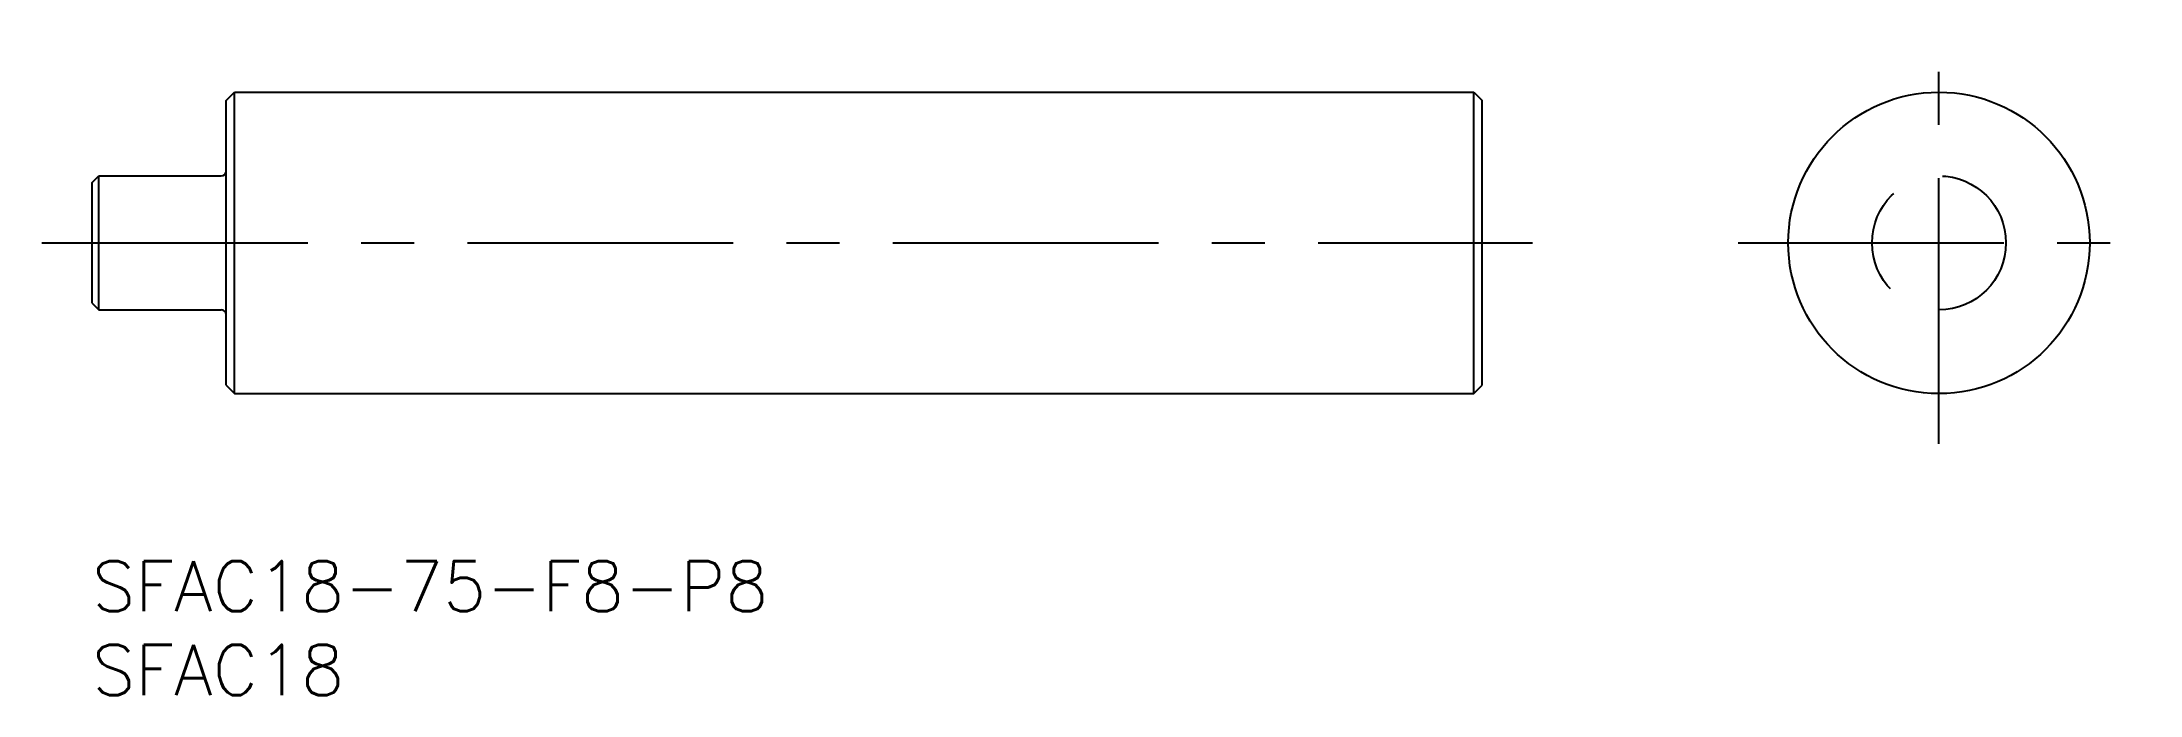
# Model space of a CAD drawing. Extents: x -3 to 122, y -8 to 31.
import ezdxf

# ---------------------------------------------------------------- set-up
doc = ezdxf.new("R2010")
doc.units = 0
doc.header["$LTSCALE"] = 0.5
doc.linetypes.add('CENTER', pattern=[50.8, 31.75, -6.35, 6.35, -6.35])
doc.linetypes.add('DASHED', pattern=[19.05, 12.7, -6.35])
for name, color, linetype in [('MSM_CENTER', 1, 'CENTER'), ('MSM_CONTINUOUS', 7, 'CONTINUOUS'), ('MSM_DASHED', 4, 'DASHED'), ('MSM_PART_NUMBER', 7, 'CONTINUOUS')]:
    doc.layers.add(name, color=color, linetype=linetype)
doc.styles.get("Standard").update_dxf_attribs({"font": 'txt.shx', "height": 3, "bigfont": 'bigfont.shx'})

# ---------------------------------------------------------------- blocks, each defined once
blk = doc.blocks.new('*U4')
at = {"layer": 'MSM_PART_NUMBER'}
blk.add_text('SFAC18-75-F8-P8', height=3, dxfattribs=at).set_placement((0, -3))
blk = doc.blocks.new('*U5')
at = {"layer": 'MSM_PART_NUMBER'}
blk.add_text('SFAC18', height=3, dxfattribs=at).set_placement((0, -8))

msp = doc.modelspace()

# ---------------------------------------------------------------- linework, layer by layer
at = {"layer": 'MSM_CENTER'}
for p, q in [((110.27, 7), (110.27, 31)), ((-3, 19), (86, 19)), ((98.27, 19), (122.27, 19))]:
    msp.add_line(p, q, dxfattribs=at)
at = {"layer": 'MSM_CONTINUOUS'}
for p, q in [((8, 27.5), (8.5, 28)), ((8.5, 10), (8.5, 28)), ((8.5, 28), (82.5, 28)), ((82.5, 28), (83, 27.5)), ((82.5, 10), (82.5, 28)), ((8, 10.5), (8, 27.5)), ((83, 10.5), (83, 27.5)), ((0, 22.6), (0.4, 23)), ((0, 15.4), (0, 22.6)), ((0.4, 15), (0.4, 23)), ((0.4, 23), (7.7, 23)), ((0, 15.4), (0.4, 15)), ((0.4, 15), (7.7, 15)), ((8, 10.5), (8.5, 10)), ((82.5, 10), (83, 10.5)), ((8.5, 10), (82.5, 10))]:
    msp.add_line(p, q, dxfattribs=at)
msp.add_circle((110.27, 19), 9, dxfattribs=at)
for centre, start, end in [((7.7, 23.3), 270, 0), ((7.7, 14.7), 0, 90)]:
    msp.add_arc(centre, 0.3, start, end, dxfattribs=at)
at = {"layer": 'MSM_DASHED'}
msp.add_circle((110.27, 19), 4, dxfattribs=at)

# ---------------------------------------------------------------- block references
at = {"layer": 'MSM_CONTINUOUS'}
for name in ['*U4', '*U5']:
    msp.add_blockref(name, (0, 0), dxfattribs=at)

doc.saveas('drawing.dxf')
